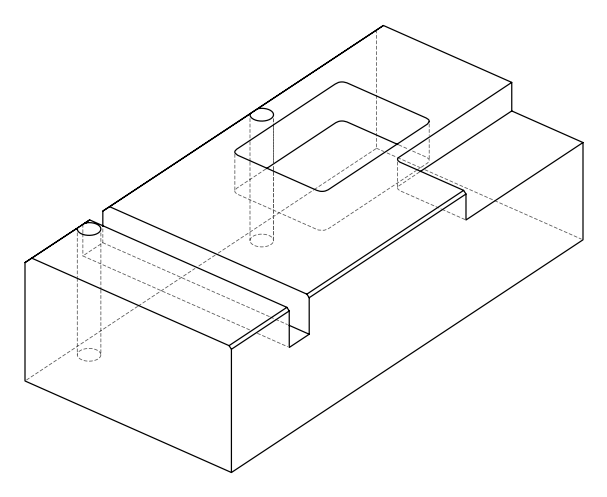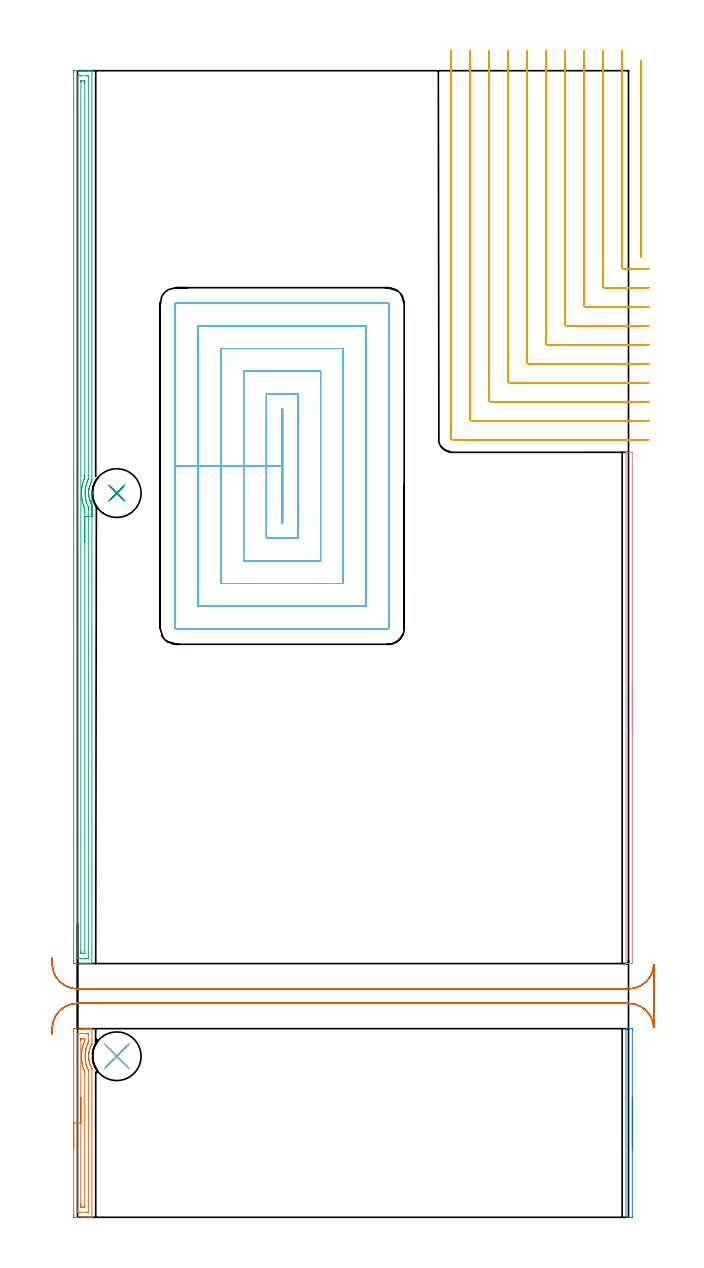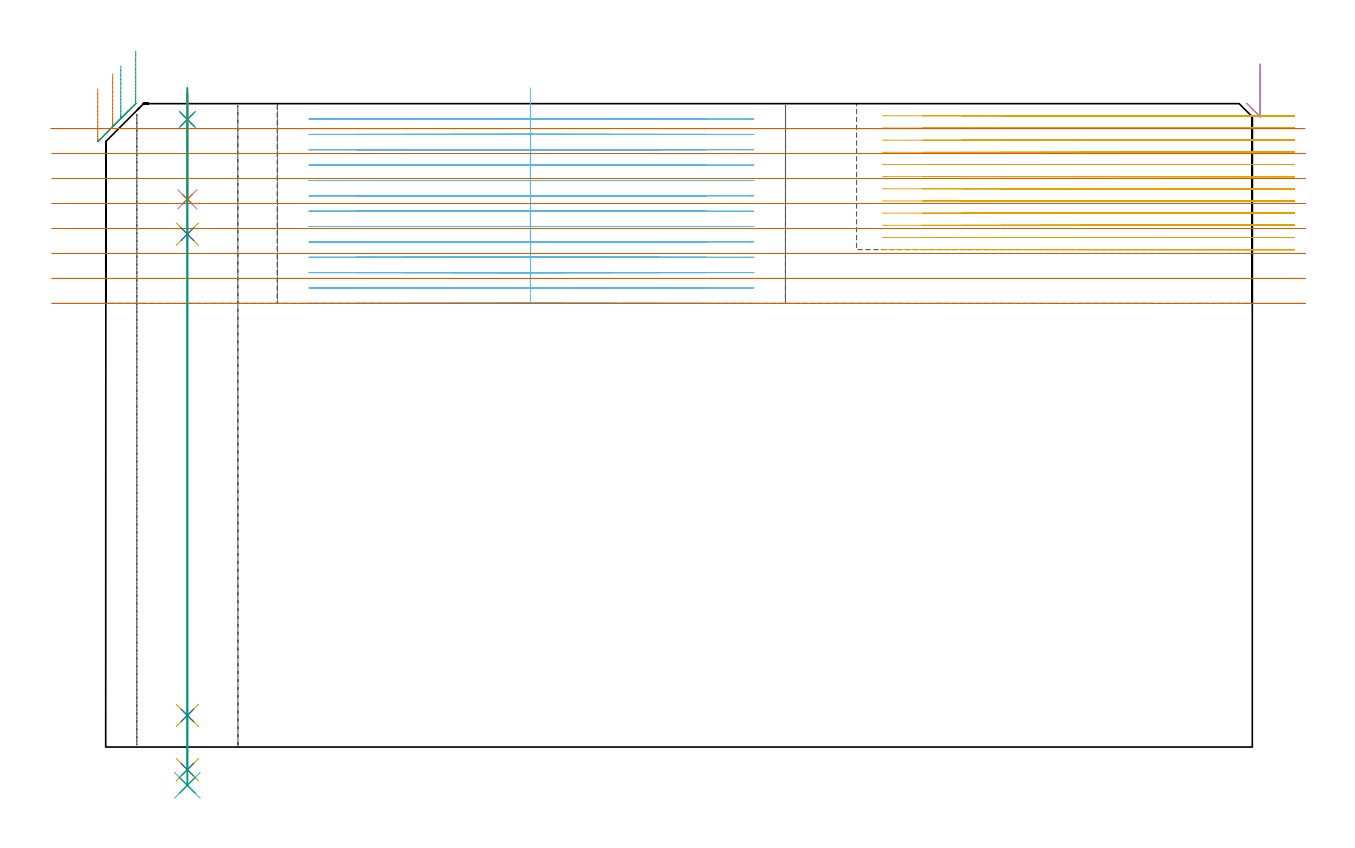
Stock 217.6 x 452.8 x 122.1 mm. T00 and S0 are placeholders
(PLAN: 15 operations, 10 tool changes, 110.8 min)
(1 AREA_MILL | FG_CHAMFER_SURFACE | UGT0205_001 | 1.99 min | 2050 mm3)
(2 AREA_MILL_1 | FG_CHAMFER_SURFACE_1 | UGT0205_001 | 0.75 min | 237 mm3)
(3 AREA_MILL_2 | FG_CHAMFER_SURFACE_2 | UGT0205_001 | 8.66 min | 9259 mm3)
(4 AREA_MILL_3 | FG_CHAMFER_SURFACE_3 | UGT0205_001 | 1.77 min | 633 mm3)
(5 MILL_CORNER_NOTCH_RECTANGULAR | CORNER_NOTCH_RECTANGULAR | NXT0201_013 | Follow Part, ap 2.5, ae 75% | 45.11 min | 313341 mm3)
(6 MILL_RECTANGULAR_POCKET | POCKET_RECTANGULAR_STRAIGHT | NXT0201_011 | Follow Part, ap 3, ae 75% | 41.41 min | 513223 mm3)
(7 MILL_RECTANGULAR_SLOT | SLOT_RECTANGULAR | UGT0201_094 | Follow Part, ap 5, ae 75% | 8.54 min | 211790 mm3)
(8 SPOT_DRILL | STEP1HOLE | NXT0321_9005460120000 | 0.05 min | 155 mm3)
(9 SPOT_DRILL_1 | STEP1HOLE_1 | NXT0321_9005460120000 | 0.05 min | 347 mm3)
(10 DRILL_BLIND_HOLE_INTO_CENTER | STEP1HOLE | NXT0301_092 | 0.08 min | 1734 mm3)
(11 GUN_DRILL_THROUGH_HOLE | STEP1HOLE | UGT0307_009 | 0.62 min | 11795 mm3)
(12 DRILL_TO_ENLARGE_THROUGH_HOLE | STEP1HOLE | UGT0301_259 | 0.53 min | 21397 mm3)
(13 DRILL_BLIND_HOLE_INTO_CENTER_1 | STEP1HOLE_1 | NXT0301_092 | 0.08 min | 1755 mm3)
(14 GUN_DRILL_THROUGH_HOLE_1 | STEP1HOLE_1 | UGT0307_009 | 0.62 min | 11820 mm3)
(15 DRILL_TO_ENLARGE_THROUGH_HOLE_1 | STEP1HOLE_1 | UGT0301_259 | 0.53 min | 21494 mm3)
(TOOL UGT0205_001 | Chamfer Mill 20 x 3 x 45 deg. | D20 FL50 Z2)
(TOOL NXT0201_013 | ENDMILL 10mm | D10 FL30 Z4)
(TOOL NXT0201_011 | ENDMILL 12mm [2P460-1200-NA 1630] | D12 FL38 Z6)
(TOOL UGT0201_094 | End mill 20 mm | D20 FL38 Z4)
(TOOL NXT0321_9005460120000 | NC Spot Drill, 142deg, 12mm, Carbide, Uncoated | D12 PA142 FL30 Z2)
(TOOL NXT0301_092 | Carbide Drill 12.1mm [860.1-1210-061A1-MM 2214] | D12.1 PA140 FL77 Z2)
(TOOL UGT0307_009 | Gun Drill 12 mm | D12 PA130 FL24 Z1)
(TOOL UGT0301_259 | Twist Drill 19.2 mm | D19.2 PA118 FL140 Z2)
(OP 1 AREA_MILL)
G17 G21 G94 G90
T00 M6
G54
G17 G0 G90 X-1.5 Y27.25 S1061 M3
G43 Z132.1 H0
Z124.9
G94 G1 Y27.288 Z124.028 F250.
Y27.402 Z123.163
Y27.591 Z122.312
Y27.853 Z121.48
Y28.187 Z120.674
Y28.59 Z119.9
Y29.058 Z119.164
Y29.59 Z118.472
Y30.179 Z117.829
Y30.822 Z117.24
Y31.514 Z116.708
Y32.25 Z116.24
Y33.024 Z115.837
Y33.83 Z115.503
Y34.662 Z115.241
Y35.514 Z115.052
Y36.378 Z114.938
Y37.25 Z114.9
Y73.494
X-1.499 Y73.881 Z114.901
X-1.495 Y74.382 Z114.903
X-1.491 Y74.491 Z114.906
X-0.998 Y74.5 Z115.399
X2.543 Z118.937
X3.086 Z119.483
X3.428 Z119.824
X3.971 Z120.367
X4.313 Z120.708
X4.996 Z121.396
X5.312 Z121.712
X5.678 Y74.492 Z122.069
X5.697 Y74.49 Z122.088
X5.7 Y74.327 Z122.1
Y68.52
X5.696 Y68.428 Z122.088
X5.631 Y68.297 Z122.028
X5.595 Y68.232 Z121.992
X5.479 Y68.011 Z121.878
X5.265 Y67.565 Z121.663
X5.198 Y67.408 Z121.598
X5.185 Y67.378 Z121.585
X5.102 Y67.18 Z121.5
X5.085 Y67.139 Z121.483
X5.063 Y67.082 Z121.462
X4.908 Y66.673 Z121.306
X4.775 Y66.229 Z121.172
X4.657 Y65.782 Z121.056
X4.647 Y65.737 Z121.047
X4.564 Y65.337 Z120.963
X4.504 Y64.946 Z120.898
X4.495 Y64.89 Z120.889
X4.443 Y64.445 Z120.842
X4.436 Y64.344 Z120.835
X4.432 Y64.264 Z120.828
X4.415 Y64.001 Z120.812
X4.414 Y63.894 Z120.805
X4.409 Y63.799 Z120.806
Y63.782 Z120.805
X4.408 Y63.766
X4.406 Y63.656 Z120.799
X4.404 Y63.61 Z120.8
X4.405 Y63.607
X4.404 Y63.565 Z120.799
Y63.553
Y63.52 Z120.8
X4.406 Y63.476
X4.413 Y63.271 Z120.81
X4.418 Y63.16 Z120.814
X4.42 Y63.107 Z120.816
X4.432 Y62.942 Z120.829
X4.454 Y62.661 Z120.85
X4.504 Y62.266 Z120.897
X4.509 Y62.215 Z120.904
X4.57 Y61.852 Z120.968
X4.584 Y61.769 Z120.983
X4.681 Y61.324 Z121.08
X4.794 Y60.906 Z121.191
X4.92 Y60.492 Z121.318
X4.941 Y60.432 Z121.34
X5.116 Y59.984 Z121.515
X5.309 Y59.54 Z121.706
X5.464 Y59.228 Z121.863
X5.525 Y59.105 Z121.923
X5.636 Y58.897 Z122.033
X5.696 Y58.772 Z122.089
X5.7 Y58.692 Z122.1
Y0.172
X5.697 Y0.01 Z122.088
X5.678 Y0.008 Z122.069
X5.312 Y0. Z121.712
X4.996 Z121.396
X4.313 Z120.708
X3.086 Z119.483
X2.543 Z118.937
X1.929 Z118.324
X-0.998 Y0.001 Z115.399
X-1.234 Y0.003 Z115.163
X-1.492 Y0.009 Z114.906
X-1.495 Y0.118 Z114.903
X-1.499 Y0.619 Z114.901
X-1.5 Y1.126 Z114.9
Y37.25
X-0.086 Z116.314
X-0.085 Y72.31 Z116.315
X-0.084 Y72.419 Z116.316
X-0.081 Y72.472 Z116.319
X-0.08 Y72.49 Z116.32
X-0.032 Y72.492 Z116.368
X0.371 Y72.499 Z116.771
X3.428 Y72.5 Z119.828
X3.912 Y72.499 Z120.312
X4.158 Y72.493 Z120.558
X4.268 Y72.49 Z120.668
X4.285 Y72.122 Z120.685
Y72.094
Y69.414
X4.281 Y69.197 Z120.681
X4.279 Y69.092 Z120.679
X4.24 Y69.005 Z120.64
X4.114 Y68.72 Z120.514
X4.027 Y68.52 Z120.427
X3.85 Y68.094 Z120.25
X3.669 Y67.627 Z120.069
X3.631 Y67.524 Z120.031
X3.606 Y67.446 Z120.006
X3.428 Y66.845 Z119.828
X3.404 Y66.757 Z119.804
X3.398 Y66.733 Z119.798
X3.307 Y66.348 Z119.707
X3.24 Y66.029 Z119.64
X3.202 Y65.84 Z119.602
X3.11 Y65.267 Z119.51
X3.074 Y64.946 Z119.474
X3.029 Y64.455 Z119.429
X3.006 Y64.053 Z119.406
X2.994 Y63.597 Z119.394
X3.007 Y63.16 Z119.407
X3.036 Y62.661 Z119.436
X3.072 Y62.266 Z119.472
X3.156 Y61.647 Z119.556
X3.203 Y61.373 Z119.603
X3.384 Y60.523 Z119.784
X3.395 Y60.479 Z119.795
X3.428 Y60.358 Z119.828
X3.604 Y59.764 Z120.004
X3.628 Y59.687 Z120.028
X3.664 Y59.586 Z120.064
X3.81 Y59.199 Z120.21
X4.025 Y58.692 Z120.425
X4.193 Y58.307 Z120.593
X4.256 Y58.161 Z120.656
X4.279 Y58.094 Z120.679
X4.286 Y57.799 Z120.686
X4.285 Y2.19 Z120.685
X4.284 Y2.081 Z120.684
X4.281 Y2.028 Z120.681
X4.28 Y2.01 Z120.68
X4.232 Y2.008 Z120.632
X3.829 Y2.001 Z120.229
X0.772 Y2. Z117.172
X0.288 Y2.001 Z116.688
X0.042 Y2.006 Z116.442
X-0.068 Y2.01 Z116.332
X-0.085 Y2.378 Z116.315
Y2.406
X-0.086 Y37.25 Z116.314
X1.328 Z117.728
X1.329 Y69.975 Z117.729
X1.331 Y70.307 Z117.731
X1.334 Y70.472 Z117.734
X1.335 Y70.485 Z117.735
X1.353 Y70.49 Z117.753
X1.403 Y70.496 Z117.803
X1.467 Y70.499 Z117.867
X1.657 Y70.5 Z118.057
X2.352 Z118.752
X2.543 Y70.498 Z118.943
X2.734 Y70.494 Z119.134
X2.855 Y70.49 Z119.255
X2.865 Y70.417 Z119.265
X2.866 Y70.307 Z119.266
X2.867 Y69.979 Z119.267
X2.864 Y69.697 Z119.264
X2.543 Y68.895 Z118.943
X2.441 Y68.623 Z118.841
X2.406 Y68.52 Z118.806
X2.226 Y67.946 Z118.626
X2.132 Y67.627 Z118.532
X2.033 Y67.248 Z118.433
X1.914 Y66.733 Z118.314
X1.869 Y66.52 Z118.269
X1.749 Y65.84 Z118.149
X1.736 Y65.76 Z118.136
X1.657 Y65.127 Z118.057
X1.642 Y64.962 Z118.042
X1.641 Y64.946 Z118.041
X1.636 Y64.864 Z118.036
X1.589 Y64.122 Z117.989
X1.587 Y64.053 Z117.987
X1.584 Y63.778 Z117.984
X1.585 Y63.233 Z117.985
X1.587 Y63.16 Z117.987
X1.601 Y62.906 Z118.001
X1.638 Y62.286 Z118.038
X1.64 Y62.266 Z118.04
X1.657 Y62.068 Z118.057
X1.748 Y61.373 Z118.148
X1.764 Y61.265 Z118.164
X1.84 Y60.84 Z118.24
X1.916 Y60.479 Z118.316
X1.991 Y60.143 Z118.391
X2.13 Y59.586 Z118.53
X2.327 Y58.91 Z118.727
X2.401 Y58.692 Z118.801
X2.543 Y58.308 Z118.943
X2.74 Y57.799 Z119.14
X2.864 Y57.474 Z119.264
X2.869 Y56.906 Z119.269
X2.871 Y56.574 Z119.271
Y4.755
X2.869 Y4.193 Z119.269
X2.866 Y4.028 Z119.266
X2.865 Y4.015 Z119.265
X2.847 Y4.01 Z119.247
X2.797 Y4.004 Z119.197
X2.733 Y4.001 Z119.133
X2.543 Y4. Z118.943
X1.848 Z118.248
X1.657 Y4.002 Z118.057
X1.466 Y4.006 Z117.866
X1.345 Y4.01 Z117.745
X1.335 Y4.083 Z117.735
X1.333 Y4.193 Z117.733
X1.33 Y4.524 Z117.73
X1.329 Y5.086 Z117.729
X1.328 Y5.419 Z117.728
Y37.25
Y38.122 Z117.766
Y38.986 Z117.88
Y39.838 Z118.069
Y40.67 Z118.332
Y41.476 Z118.665
Y42.25 Z119.068
Y42.986 Z119.537
Y43.678 Z120.068
Y44.321 Z120.657
Y44.91 Z121.301
Y45.442 Z121.993
Y45.91 Z122.728
Y46.313 Z123.502
Y46.647 Z124.308
Y46.909 Z125.14
Y47.098 Z125.992
Y47.212 Z126.857
Y47.25 Z127.728
G0 Z132.1
M5
M2
(OP 2 AREA_MILL_1)
G17 G21 G94 G90
T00 M6
G54
G17 G0 G90 X219.1 Y47.25 S1061 M3
G43 Z132.1 H0
Z129.6
G94 G1 Y47.212 Z128.728 F250.
Y47.098 Z127.864
Y46.909 Z127.012
Y46.647 Z126.18
Y46.313 Z125.374
Y45.91 Z124.6
Y45.442 Z123.864
Y44.91 Z123.172
Y44.321 Z122.529
Y43.678 Z121.94
Y42.986 Z121.408
Y42.25 Z120.94
Y41.476 Z120.537
Y40.67 Z120.203
Y39.838 Z119.941
Y38.987 Z119.752
Y38.122 Z119.638
Y37.25 Z119.6
Y0.619
X219.098 Y0.362 Z119.602
X219.091 Y0.003 Z119.605
X219.063 Y0. Z119.633
X217.85 Z120.845
X216.889 Z121.811
X216.743 Y0.002 Z121.949
X216.603 Y0.01 Z122.088
X216.6 Y0.172 Z122.1
Y74.328
X216.602 Y74.49 Z122.088
X216.743 Y74.498 Z121.949
X216.889 Y74.5 Z121.811
X217.174 Z121.526
X217.85 Z120.845
X219.064 Z119.633
X219.091 Y74.497 Z119.605
X219.1 Y74.137 Z119.6
Y37.25
Y36.378 Z119.638
Y35.514 Z119.752
Y34.662 Z119.941
Y33.83 Z120.203
Y33.024 Z120.537
Y32.25 Z120.94
Y31.514 Z121.408
Y30.822 Z121.94
Y30.179 Z122.529
Y29.59 Z123.172
Y29.059 Z123.864
Y28.59 Z124.6
Y28.187 Z125.374
Y27.853 Z126.18
Y27.591 Z127.012
Y27.402 Z127.864
Y27.288 Z128.728
Y27.25 Z129.6
G0 Z132.1
M5
M2
(OP 3 AREA_MILL_2)
G17 G21 G94 G90
T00 M6
G54
G17 G0 G90 X5.7 Y286.726 S1061 M3
G43 Z132.1 H0
G94 G1 Y286.688 Z131.228 F250.
Y286.575 Z130.363
Y286.386 Z129.512
Y286.123 Z128.68
Y285.79 Z127.874
Y285.387 Z127.1
Y284.918 Z126.364
Y284.387 Z125.672
Y283.798 Z125.029
Y283.154 Z124.44
Y282.462 Z123.908
Y281.726 Z123.44
Y280.953 Z123.037
Y280.147 Z122.703
Y279.315 Z122.441
Y278.463 Z122.252
Y277.598 Z122.138
Y276.726 Z122.1
Y100.38
X5.697 Y100.21 Z122.088
X5.677 Y100.208 Z122.068
X5.295 Y100.2 Z121.695
X5.026 Z121.426
X4.313 Z120.708
X3.071 Z119.468
X1.657 Z118.053
X-0.998 Y100.201 Z115.399
X-1.234 Y100.203 Z115.163
X-1.492 Y100.209 Z114.906
X-1.495 Y100.325 Z114.903
X-1.499 Y100.827 Z114.901
X-1.5 Y101.335 Z114.9
Y451.786
X-1.499 Y452.173 Z114.901
X-1.495 Y452.675 Z114.903
X-1.491 Y452.791 Z114.906
X-0.998 Y452.8 Z115.399
X2.543 Z118.937
X3.956 Z120.352
X4.313 Z120.708
X5.027 Z121.426
X5.295 Z121.695
X5.677 Y452.793 Z122.068
X5.697 Y452.79 Z122.088
X5.7 Y452.62 Z122.1
Y291.251
X5.693 Y290.816 Z122.092
X5.563 Y290.571 Z121.962
X5.448 Y290.35 Z121.846
X5.349 Y290.139 Z121.748
X5.239 Y289.905 Z121.637
X5.198 Y289.806 Z121.595
X5.049 Y289.456 Z121.449
X4.919 Y289.106 Z121.319
X4.756 Y288.563 Z121.155
X4.742 Y288.511 Z121.142
X4.643 Y288.117 Z121.042
X4.608 Y287.94 Z121.006
X4.586 Y287.833 Z120.985
X4.556 Y287.675 Z120.951
X4.555 Y287.669 Z120.95
X4.509 Y287.371 Z120.905
X4.487 Y287.223 Z120.883
X4.441 Y286.776 Z120.833
X4.415 Y286.329 Z120.807
X4.411 Y285.973 Z120.801
X4.41 Y285.925 Z120.802
Y285.882
X4.412 Y285.806 Z120.805
X4.416 Y285.755
X4.419 Y285.639 Z120.812
Y285.628
X4.425 Y285.435 Z120.821
X4.46 Y284.989 Z120.86
X4.519 Y284.541 Z120.918
X4.599 Y284.095 Z120.997
X4.633 Y283.943 Z121.033
X4.702 Y283.647 Z121.099
X4.755 Y283.457 Z121.148
X4.823 Y283.205 Z121.216
X4.877 Y283.021 Z121.276
X4.903 Y282.943 Z121.302
X4.92 Y282.893 Z121.318
X4.975 Y282.758 Z121.368
X5.075 Y282.498 Z121.471
X5.149 Y282.308 Z121.545
X5.198 Y282.197 Z121.595
X5.348 Y281.859 Z121.747
X5.493 Y281.569 Z121.891
X5.57 Y281.414 Z121.968
X5.64 Y281.286 Z122.038
X5.661 Y281.252 Z122.056
X5.69 Y281.194 Z122.09
X5.693 Y281.174 Z122.093
X5.7 Y280.523 Z122.1
Y276.726
X4.286 Z120.686
X4.285 Y102.399 Z120.685
X4.284 Y102.29 Z120.684
X4.281 Y102.237 Z120.681
X4.28 Y102.218 Z120.68
X4.249 Y102.21 Z120.649
X3.836 Y102.202 Z120.236
X3.428 Y102.201 Z119.828
X2.954 Y102.2 Z119.354
X0.297 Y102.201 Z116.697
X0.043 Y102.206 Z116.443
X-0.075 Y102.21 Z116.325
X-0.085 Y102.587 Z116.315
Y102.615
Y450.601
X-0.084 Y450.71 Z116.316
X-0.081 Y450.763 Z116.319
X-0.08 Y450.782 Z116.32
X-0.049 Y450.79 Z116.351
X0.364 Y450.798 Z116.764
X0.772 Y450.799 Z117.172
X1.246 Y450.8 Z117.646
X3.903 Y450.799 Z120.303
X4.157 Y450.794 Z120.557
X4.275 Y450.79 Z120.675
X4.285 Y450.413 Z120.685
Y450.385
X4.286 Y292.145 Z120.686
X4.281 Y291.712 Z120.681
X4.279 Y291.498 Z120.679
X4.216 Y291.349 Z120.616
X4.174 Y291.251 Z120.574
X3.946 Y290.727 Z120.346
X3.794 Y290.357 Z120.194
X3.694 Y290.088 Z120.094
X3.496 Y289.463 Z119.896
X3.428 Y289.241 Z119.828
X3.297 Y288.701 Z119.697
X3.27 Y288.569 Z119.67
X3.156 Y287.95 Z119.556
X3.114 Y287.675 Z119.514
X3.055 Y287.158 Z119.455
X3.026 Y286.781 Z119.426
X3.003 Y286.316 Z119.403
X2.999 Y285.887 Z119.399
X3.015 Y285.41 Z119.415
X3.043 Y284.993 Z119.443
X3.102 Y284.428 Z119.502
X3.147 Y284.099 Z119.547
X3.288 Y283.346 Z119.688
X3.32 Y283.205 Z119.72
X3.428 Y282.764 Z119.828
X3.56 Y282.311 Z119.96
X3.62 Y282.117 Z120.02
X3.887 Y281.417 Z120.287
X4.251 Y280.585 Z120.651
X4.276 Y280.523 Z120.676
X4.285 Y279.657 Z120.685
X4.286 Y279.629 Z120.686
Y276.726
X2.871 Z119.271
Y104.966
X2.867 Y104.403 Z119.267
X2.865 Y104.239 Z119.265
X2.859 Y104.21 Z119.259
X2.811 Y104.205 Z119.211
X2.742 Y104.201 Z119.142
X2.543 Y104.2 Z118.943
X1.858 Y104.201 Z118.258
X1.657 Y104.203 Z118.057
X1.456 Y104.209 Z117.856
X1.335 Y104.214 Z117.735
X1.332 Y104.293 Z117.732
X1.331 Y104.403 Z117.731
X1.329 Y104.735 Z117.729
X1.328 Y105.297 Z117.728
X1.329 Y448.034 Z117.729
X1.333 Y448.597 Z117.733
X1.336 Y448.761 Z117.736
X1.341 Y448.79 Z117.741
X1.39 Y448.795 Z117.79
X1.458 Y448.799 Z117.858
X1.657 Y448.8 Z118.057
X2.342 Y448.799 Z118.742
X2.543 Y448.797 Z118.943
X2.744 Y448.791 Z119.144
X2.865 Y448.786 Z119.265
X2.867 Y448.707 Z119.267
X2.869 Y448.597 Z119.269
X2.871 Y448.265 Z119.271
Y447.703
Y293.039
X2.869 Y292.709 Z119.269
X2.864 Y292.145 Z119.264
X2.856 Y292.067 Z119.256
X2.83 Y292.001 Z119.23
X2.788 Y291.897 Z119.188
X2.543 Y291.307 Z118.943
X2.527 Y291.267 Z118.927
X2.521 Y291.251 Z118.921
X2.306 Y290.596 Z118.706
X2.231 Y290.357 Z118.631
X2.1 Y289.91 Z118.5
X1.988 Y289.463 Z118.388
X1.926 Y289.192 Z118.326
X1.806 Y288.569 Z118.206
X1.785 Y288.441 Z118.185
X1.675 Y287.675 Z118.075
X1.673 Y287.66 Z118.073
X1.657 Y287.526 Z118.057
X1.606 Y286.834 Z118.006
X1.603 Y286.781 Z118.003
X1.596 Y286.554 Z117.996
X1.581 Y285.964 Z117.981
Y285.887
X1.59 Y285.614 Z117.99
X1.614 Y285.037 Z118.014
X1.617 Y284.993 Z118.017
X1.657 Y284.507 Z118.057
X1.702 Y284.099 Z118.102
X1.708 Y284.048 Z118.108
X1.778 Y283.597 Z118.178
X1.85 Y283.205 Z118.25
X1.897 Y282.963 Z118.297
X2.046 Y282.311 Z118.446
X2.187 Y281.776 Z118.587
X2.294 Y281.417 Z118.694
X2.543 Y280.716 Z118.943
X2.615 Y280.523 Z119.015
X2.661 Y280.403 Z119.061
X2.864 Y279.908 Z119.264
X2.867 Y279.629 Z119.267
X2.87 Y279.298 Z119.27
X2.871 Y278.735 Z119.271
Y278.403
Y276.726
Y275.855 Z119.31
Y274.99 Z119.423
Y274.138 Z119.612
Y273.306 Z119.875
Y272.5 Z120.208
Y271.726 Z120.611
Y270.991 Z121.08
Y270.299 Z121.611
Y269.655 Z122.2
Y269.066 Z122.844
Y268.535 Z123.536
Y268.066 Z124.271
Y267.663 Z125.045
Y267.33 Z125.851
Y267.067 Z126.683
Y266.878 Z127.535
Y266.765 Z128.4
Y266.726 Z129.271
G0 Z132.1
M5
M2
(OP 4 AREA_MILL_3)
G17 G21 G94 G90
T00 M6
G54
G17 G0 G90 X219.1 Y211.15 S1061 M3
G43 Z132.1 H0
Z129.6
G94 G1 Y211.112 Z128.728 F250.
Y210.998 Z127.864
Y210.809 Z127.012
Y210.547 Z126.18
Y210.213 Z125.374
Y209.81 Z124.6
Y209.342 Z123.864
Y208.81 Z123.172
Y208.221 Z122.529
Y207.578 Z121.94
Y206.886 Z121.408
Y206.15 Z120.94
Y205.376 Z120.537
Y204.57 Z120.203
Y203.738 Z119.941
Y202.886 Z119.752
Y202.022 Z119.638
Y201.15 Z119.6
Y100.609
X219.097 Y100.353 Z119.603
X219.091 Y100.203 Z119.605
X219.026 Y100.2 Z119.67
X217.85 Z120.845
X217.248 Z121.451
X216.857 Z121.842
X216.727 Y100.202 Z121.965
X216.602 Y100.21 Z122.088
X216.6 Y100.353 Z122.1
Y301.947
X216.602 Y302.09 Z122.088
X216.727 Y302.098 Z121.965
X216.857 Y302.1 Z121.842
X217.248 Z121.451
X217.85 Z120.845
X219.026 Z119.67
X219.091 Y302.097 Z119.605
X219.098 Y301.947 Z119.602
X219.1 Y301.756 Z119.6
Y201.15
Y200.278 Z119.638
Y199.414 Z119.752
Y198.562 Z119.941
Y197.73 Z120.203
Y196.924 Z120.537
Y196.15 Z120.94
Y195.414 Z121.408
Y194.722 Z121.94
Y194.079 Z122.529
Y193.49 Z123.172
Y192.958 Z123.864
Y192.49 Z124.6
Y192.087 Z125.374
Y191.753 Z126.18
Y191.491 Z127.012
Y191.302 Z127.864
Y191.188 Z128.728
Y191.15 Z129.6
G0 Z132.1
M5
M2
(OP 5 MILL_CORNER_NOTCH_RECTANGULAR)
G17 G21 G94 G90
T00 M6
G54
G17 G0 G90 X222.5 Y456.795 S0 M3
G43 Z132.1 H0
Z119.792
G94 G1 Y453.795 F250.
Y382.593 F500.
G3 X222.6 Y382.299 R0.5
G1 Y379.299 F250.
G0 Z132.1
X215. Y460.8
Z119.792
G1 Y457.8
Y375.094 F500.
G3 X215.494 Y374.6 R0.5
G1 X222.6
X225.6 F250.
G0 Z132.1
X207.5 Y460.8
Z119.792
G1 Y457.8
Y367.595 F500.
G3 X207.995 Y367.1 R0.5
G1 X222.6
X225.6 F250.
G0 Z132.1
X200. Y460.8
Z119.792
G1 Y457.8
Y360.095 F500.
G3 X200.495 Y359.6 R0.5
G1 X222.6
X225.6 F250.
G0 Z132.1
X192.5 Y460.8
Z119.792
G1 Y457.8
Y352.595 F500.
G3 X192.995 Y352.1 R0.5
G1 X222.6
X225.6 F250.
G0 Z132.1
X185. Y460.8
Z119.792
G1 Y457.8
Y345.095 F500.
G3 X185.495 Y344.6 R0.5
G1 X222.6
X225.6 F250.
G0 Z132.1
X177.5 Y460.8
Z119.792
G1 Y457.8
Y337.596 F500.
G3 X177.996 Y337.1 R0.5
G1 X222.6
X225.6 F250.
G0 Z132.1
X170. Y460.8
Z119.792
G1 Y457.8
Y330.096 F500.
G3 X170.496 Y329.6 R0.5
G1 X222.6
X225.6 F250.
G0 Z132.1
X162.5 Y460.8
Z119.792
G1 Y457.8
Y322.596 F500.
G3 X162.996 Y322.1 R0.5
G1 X222.6
X225.6 F250.
G0 Z132.1
X155. Y460.8
Z119.792
G1 Y457.8
Y315.096 F500.
G3 X155.496 Y314.6 R0.5
G1 X222.6
X225.6 F250.
G0 Z132.1
X147.5 Y460.8
Z119.792
G1 Y457.8
Y307.7 F500.
G3 X148.1 Y307.1 R0.6
G1 X222.6
X225.6 F250.
G0 Z132.1
X222.5 Y456.795
Z117.483
G1 Y453.795
Y382.593 F500.
G3 X222.6 Y382.299 R0.5
G1 Y379.299 F250.
G0 Z132.1
X215. Y460.8
Z117.483
G1 Y457.8
Y375.094 F500.
G3 X215.494 Y374.6 R0.5
G1 X222.6
X225.6 F250.
G0 Z132.1
X207.5 Y460.8
Z117.483
G1 Y457.8
Y367.595 F500.
G3 X207.995 Y367.1 R0.5
G1 X222.6
X225.6 F250.
G0 Z132.1
X200. Y460.8
Z117.483
G1 Y457.8
Y360.095 F500.
G3 X200.495 Y359.6 R0.5
G1 X222.6
X225.6 F250.
G0 Z132.1
X192.5 Y460.8
Z117.483
G1 Y457.8
Y352.595 F500.
G3 X192.995 Y352.1 R0.5
G1 X222.6
X225.6 F250.
G0 Z132.1
X185. Y460.8
Z117.483
G1 Y457.8
Y345.095 F500.
G3 X185.495 Y344.6 R0.5
G1 X222.6
X225.6 F250.
G0 Z132.1
X177.5 Y460.8
Z117.483
G1 Y457.8
Y337.596 F500.
G3 X177.996 Y337.1 R0.5
G1 X222.6
X225.6 F250.
G0 Z132.1
X170. Y460.8
Z117.483
G1 Y457.8
Y330.096 F500.
G3 X170.496 Y329.6 R0.5
G1 X222.6
X225.6 F250.
G0 Z132.1
X162.5 Y460.8
Z117.483
G1 Y457.8
Y322.596 F500.
G3 X162.996 Y322.1 R0.5
G1 X222.6
X225.6 F250.
G0 Z132.1
X155. Y460.8
Z117.483
G1 Y457.8
Y315.096 F500.
G3 X155.496 Y314.6 R0.5
G1 X222.6
X225.6 F250.
G0 Z132.1
X147.5 Y460.8
Z117.483
G1 Y457.8
Y307.7 F500.
G3 X148.1 Y307.1 R0.6
G1 X222.6
X225.6 F250.
G0 Z132.1
X222.5 Y456.795
Z115.175
G1 Y453.795
Y382.593 F500.
G3 X222.6 Y382.299 R0.5
G1 Y379.299 F250.
G0 Z132.1
X215. Y460.8
Z115.175
G1 Y457.8
Y375.094 F500.
G3 X215.494 Y374.6 R0.5
G1 X222.6
X225.6 F250.
G0 Z132.1
X207.5 Y460.8
Z115.175
G1 Y457.8
Y367.595 F500.
G3 X207.995 Y367.1 R0.5
G1 X222.6
X225.6 F250.
G0 Z132.1
X200. Y460.8
Z115.175
G1 Y457.8
Y360.095 F500.
G3 X200.495 Y359.6 R0.5
G1 X222.6
X225.6 F250.
G0 Z132.1
X192.5 Y460.8
Z115.175
G1 Y457.8
Y352.595 F500.
G3 X192.995 Y352.1 R0.5
G1 X222.6
X225.6 F250.
G0 Z132.1
X185. Y460.8
Z115.175
G1 Y457.8
Y345.095 F500.
G3 X185.495 Y344.6 R0.5
G1 X222.6
X225.6 F250.
G0 Z132.1
X177.5 Y460.8
Z115.175
G1 Y457.8
Y337.596 F500.
G3 X177.996 Y337.1 R0.5
G1 X222.6
X225.6 F250.
G0 Z132.1
X170. Y460.8
Z115.175
G1 Y457.8
Y330.096 F500.
G3 X170.496 Y329.6 R0.5
G1 X222.6
X225.6 F250.
G0 Z132.1
X162.5 Y460.8
Z115.175
G1 Y457.8
Y322.596 F500.
G3 X162.996 Y322.1 R0.5
G1 X222.6
X225.6 F250.
G0 Z132.1
X155. Y460.8
Z115.175
G1 Y457.8
Y315.096 F500.
G3 X155.496 Y314.6 R0.5
G1 X222.6
X225.6 F250.
G0 Z132.1
X147.5 Y460.8
Z115.175
G1 Y457.8
Y307.7 F500.
G3 X148.1 Y307.1 R0.6
G1 X222.6
X225.6 F250.
G0 Z132.1
X222.5 Y456.795
Z112.867
G1 Y453.795
Y382.593 F500.
G3 X222.6 Y382.299 R0.5
G1 Y379.299 F250.
G0 Z132.1
X215. Y460.8
Z112.867
G1 Y457.8
Y375.094 F500.
G3 X215.494 Y374.6 R0.5
G1 X222.6
X225.6 F250.
G0 Z132.1
X207.5 Y460.8
Z112.867
G1 Y457.8
Y367.595 F500.
G3 X207.995 Y367.1 R0.5
G1 X222.6
X225.6 F250.
G0 Z132.1
X200. Y460.8
Z112.867
G1 Y457.8
Y360.095 F500.
G3 X200.495 Y359.6 R0.5
G1 X222.6
X225.6 F250.
G0 Z132.1
X192.5 Y460.8
Z112.867
G1 Y457.8
Y352.595 F500.
G3 X192.995 Y352.1 R0.5
G1 X222.6
X225.6 F250.
G0 Z132.1
X185. Y460.8
Z112.867
G1 Y457.8
Y345.095 F500.
G3 X185.495 Y344.6 R0.5
G1 X222.6
X225.6 F250.
G0 Z132.1
X177.5 Y460.8
Z112.867
G1 Y457.8
Y337.596 F500.
G3 X177.996 Y337.1 R0.5
G1 X222.6
X225.6 F250.
G0 Z132.1
X170. Y460.8
Z112.867
G1 Y457.8
Y330.096 F500.
G3 X170.496 Y329.6 R0.5
G1 X222.6
X225.6 F250.
G0 Z132.1
X162.5 Y460.8
Z112.867
G1 Y457.8
Y322.596 F500.
G3 X162.996 Y322.1 R0.5
G1 X222.6
X225.6 F250.
G0 Z132.1
X155. Y460.8
Z112.867
G1 Y457.8
Y315.096 F500.
G3 X155.496 Y314.6 R0.5
G1 X222.6
X225.6 F250.
G0 Z132.1
X147.5 Y460.8
Z112.867
G1 Y457.8
Y307.7 F500.
G3 X148.1 Y307.1 R0.6
G1 X222.6
X225.6 F250.
G0 Z132.1
X222.5 Y456.795
Z110.558
G1 Y453.795
Y382.593 F500.
G3 X222.6 Y382.299 R0.5
G1 Y379.299 F250.
G0 Z132.1
X215. Y460.8
Z110.558
G1 Y457.8
Y375.094 F500.
G3 X215.494 Y374.6 R0.5
G1 X222.6
X225.6 F250.
G0 Z132.1
X207.5 Y460.8
Z110.558
G1 Y457.8
Y367.595 F500.
G3 X207.995 Y367.1 R0.5
G1 X222.6
X225.6 F250.
G0 Z132.1
X200. Y460.8
Z110.558
G1 Y457.8
Y360.095 F500.
G3 X200.495 Y359.6 R0.5
G1 X222.6
X225.6 F250.
G0 Z132.1
X192.5 Y460.8
Z110.558
G1 Y457.8
Y352.595 F500.
G3 X192.995 Y352.1 R0.5
G1 X222.6
X225.6 F250.
G0 Z132.1
X185. Y460.8
Z110.558
G1 Y457.8
Y345.095 F500.
G3 X185.495 Y344.6 R0.5
G1 X222.6
X225.6 F250.
G0 Z132.1
X177.5 Y460.8
Z110.558
G1 Y457.8
Y337.596 F500.
G3 X177.996 Y337.1 R0.5
G1 X222.6
X225.6 F250.
G0 Z132.1
X170. Y460.8
Z110.558
G1 Y457.8
Y330.096 F500.
G3 X170.496 Y329.6 R0.5
G1 X222.6
X225.6 F250.
G0 Z132.1
X162.5 Y460.8
Z110.558
G1 Y457.8
Y322.596 F500.
G3 X162.996 Y322.1 R0.5
G1 X222.6
X225.6 F250.
G0 Z132.1
X155. Y460.8
Z110.558
G1 Y457.8
Y315.096 F500.
G3 X155.496 Y314.6 R0.5
G1 X222.6
X225.6 F250.
G0 Z132.1
X147.5 Y460.8
Z110.558
G1 Y457.8
Y307.7 F500.
G3 X148.1 Y307.1 R0.6
G1 X222.6
X225.6 F250.
G0 Z132.1
X222.5 Y456.795
Z108.25
G1 Y453.795
Y382.593 F500.
G3 X222.6 Y382.299 R0.5
G1 Y379.299 F250.
G0 Z132.1
X215. Y460.8
Z108.25
G1 Y457.8
Y375.094 F500.
G3 X215.494 Y374.6 R0.5
G1 X222.6
X225.6 F250.
G0 Z132.1
X207.5 Y460.8
Z108.25
G1 Y457.8
Y367.595 F500.
G3 X207.995 Y367.1 R0.5
G1 X222.6
X225.6 F250.
G0 Z132.1
X200. Y460.8
Z108.25
G1 Y457.8
Y360.095 F500.
G3 X200.495 Y359.6 R0.5
G1 X222.6
X225.6 F250.
G0 Z132.1
X192.5 Y460.8
Z108.25
G1 Y457.8
Y352.595 F500.
G3 X192.995 Y352.1 R0.5
G1 X222.6
X225.6 F250.
G0 Z132.1
X185. Y460.8
Z108.25
G1 Y457.8
Y345.095 F500.
G3 X185.495 Y344.6 R0.5
G1 X222.6
X225.6 F250.
G0 Z132.1
X177.5 Y460.8
Z108.25
G1 Y457.8
Y337.596 F500.
G3 X177.996 Y337.1 R0.5
G1 X222.6
X225.6 F250.
G0 Z132.1
X170. Y460.8
Z108.25
G1 Y457.8
Y330.096 F500.
G3 X170.496 Y329.6 R0.5
G1 X222.6
X225.6 F250.
G0 Z132.1
X162.5 Y460.8
Z108.25
G1 Y457.8
Y322.596 F500.
G3 X162.996 Y322.1 R0.5
G1 X222.6
X225.6 F250.
G0 Z132.1
X155. Y460.8
Z108.25
G1 Y457.8
Y315.096 F500.
G3 X155.496 Y314.6 R0.5
G1 X222.6
X225.6 F250.
G0 Z132.1
X147.5 Y460.8
Z108.25
G1 Y457.8
Y307.7 F500.
G3 X148.1 Y307.1 R0.6
G1 X222.6
X225.6 F250.
G0 Z132.1
X222.5 Y456.795
Z105.942
G1 Y453.795
Y382.593 F500.
G3 X222.6 Y382.299 R0.5
G1 Y379.299 F250.
G0 Z132.1
X215. Y460.8
Z105.942
G1 Y457.8
Y375.094 F500.
G3 X215.494 Y374.6 R0.5
G1 X222.6
X225.6 F250.
G0 Z132.1
X207.5 Y460.8
Z105.942
G1 Y457.8
Y367.595 F500.
G3 X207.995 Y367.1 R0.5
G1 X222.6
X225.6 F250.
G0 Z132.1
X200. Y460.8
Z105.942
G1 Y457.8
Y360.095 F500.
G3 X200.495 Y359.6 R0.5
G1 X222.6
X225.6 F250.
G0 Z132.1
X192.5 Y460.8
Z105.942
G1 Y457.8
Y352.595 F500.
G3 X192.995 Y352.1 R0.5
G1 X222.6
X225.6 F250.
G0 Z132.1
X185. Y460.8
Z105.942
G1 Y457.8
Y345.095 F500.
G3 X185.495 Y344.6 R0.5
G1 X222.6
X225.6 F250.
G0 Z132.1
X177.5 Y460.8
Z105.942
G1 Y457.8
Y337.596 F500.
G3 X177.996 Y337.1 R0.5
G1 X222.6
X225.6 F250.
G0 Z132.1
X170. Y460.8
Z105.942
G1 Y457.8
Y330.096 F500.
G3 X170.496 Y329.6 R0.5
G1 X222.6
X225.6 F250.
G0 Z132.1
X162.5 Y460.8
Z105.942
G1 Y457.8
Y322.596 F500.
G3 X162.996 Y322.1 R0.5
G1 X222.6
X225.6 F250.
G0 Z132.1
X155. Y460.8
Z105.942
G1 Y457.8
Y315.096 F500.
G3 X155.496 Y314.6 R0.5
G1 X222.6
X225.6 F250.
G0 Z132.1
X147.5 Y460.8
Z105.942
G1 Y457.8
Y307.7 F500.
G3 X148.1 Y307.1 R0.6
G1 X222.6
X225.6 F250.
G0 Z132.1
X222.5 Y456.795
Z103.633
G1 Y453.795
Y382.593 F500.
G3 X222.6 Y382.299 R0.5
G1 Y379.299 F250.
G0 Z132.1
X215. Y460.8
Z103.633
G1 Y457.8
Y375.094 F500.
G3 X215.494 Y374.6 R0.5
G1 X222.6
X225.6 F250.
G0 Z132.1
X207.5 Y460.8
Z103.633
G1 Y457.8
Y367.595 F500.
G3 X207.995 Y367.1 R0.5
G1 X222.6
X225.6 F250.
G0 Z132.1
X200. Y460.8
Z103.633
G1 Y457.8
Y360.095 F500.
G3 X200.495 Y359.6 R0.5
G1 X222.6
X225.6 F250.
G0 Z132.1
X192.5 Y460.8
Z103.633
G1 Y457.8
Y352.595 F500.
G3 X192.995 Y352.1 R0.5
G1 X222.6
X225.6 F250.
G0 Z132.1
X185. Y460.8
Z103.633
G1 Y457.8
Y345.095 F500.
G3 X185.495 Y344.6 R0.5
G1 X222.6
X225.6 F250.
G0 Z132.1
X177.5 Y460.8
Z103.633
G1 Y457.8
Y337.596 F500.
G3 X177.996 Y337.1 R0.5
G1 X222.6
X225.6 F250.
G0 Z132.1
X170. Y460.8
Z103.633
G1 Y457.8
Y330.096 F500.
G3 X170.496 Y329.6 R0.5
G1 X222.6
X225.6 F250.
G0 Z132.1
X162.5 Y460.8
Z103.633
G1 Y457.8
Y322.596 F500.
G3 X162.996 Y322.1 R0.5
G1 X222.6
X225.6 F250.
G0 Z132.1
X155. Y460.8
Z103.633
G1 Y457.8
Y315.096 F500.
G3 X155.496 Y314.6 R0.5
G1 X222.6
X225.6 F250.
G0 Z132.1
X147.5 Y460.8
Z103.633
G1 Y457.8
Y307.7 F500.
G3 X148.1 Y307.1 R0.6
G1 X222.6
X225.6 F250.
G0 Z132.1
X222.5 Y456.795
Z101.325
G1 Y453.795
Y382.593 F500.
G3 X222.6 Y382.299 R0.5
G1 Y379.299 F250.
G0 Z132.1
X215. Y460.8
Z101.325
G1 Y457.8
Y375.094 F500.
G3 X215.494 Y374.6 R0.5
G1 X222.6
X225.6 F250.
G0 Z132.1
X207.5 Y460.8
Z101.325
G1 Y457.8
Y367.595 F500.
G3 X207.995 Y367.1 R0.5
G1 X222.6
X225.6 F250.
G0 Z132.1
X200. Y460.8
Z101.325
G1 Y457.8
Y360.095 F500.
G3 X200.495 Y359.6 R0.5
G1 X222.6
X225.6 F250.
G0 Z132.1
X192.5 Y460.8
Z101.325
G1 Y457.8
Y352.595 F500.
G3 X192.995 Y352.1 R0.5
G1 X222.6
X225.6 F250.
G0 Z132.1
X185. Y460.8
Z101.325
G1 Y457.8
Y345.095 F500.
G3 X185.495 Y344.6 R0.5
G1 X222.6
X225.6 F250.
G0 Z132.1
X177.5 Y460.8
Z101.325
G1 Y457.8
Y337.596 F500.
G3 X177.996 Y337.1 R0.5
G1 X222.6
X225.6 F250.
G0 Z132.1
X170. Y460.8
Z101.325
G1 Y457.8
Y330.096 F500.
G3 X170.496 Y329.6 R0.5
G1 X222.6
X225.6 F250.
G0 Z132.1
X162.5 Y460.8
Z101.325
G1 Y457.8
Y322.596 F500.
G3 X162.996 Y322.1 R0.5
G1 X222.6
X225.6 F250.
G0 Z132.1
X155. Y460.8
Z101.325
G1 Y457.8
Y315.096 F500.
G3 X155.496 Y314.6 R0.5
G1 X222.6
X225.6 F250.
G0 Z132.1
X147.5 Y460.8
Z101.325
G1 Y457.8
Y307.7 F500.
G3 X148.1 Y307.1 R0.6
G1 X222.6
X225.6 F250.
G0 Z132.1
X222.5 Y456.795
Z99.017
G1 Y453.795
Y382.593 F500.
G3 X222.6 Y382.299 R0.5
G1 Y379.299 F250.
G0 Z132.1
X215. Y460.8
Z99.017
G1 Y457.8
Y375.094 F500.
G3 X215.494 Y374.6 R0.5
G1 X222.6
X225.6 F250.
G0 Z132.1
X207.5 Y460.8
Z99.017
G1 Y457.8
Y367.595 F500.
G3 X207.995 Y367.1 R0.5
G1 X222.6
X225.6 F250.
G0 Z132.1
X200. Y460.8
Z99.017
G1 Y457.8
Y360.095 F500.
G3 X200.495 Y359.6 R0.5
G1 X222.6
X225.6 F250.
G0 Z132.1
X192.5 Y460.8
Z99.017
G1 Y457.8
Y352.595 F500.
G3 X192.995 Y352.1 R0.5
G1 X222.6
X225.6 F250.
G0 Z132.1
X185. Y460.8
Z99.017
G1 Y457.8
Y345.095 F500.
G3 X185.495 Y344.6 R0.5
G1 X222.6
X225.6 F250.
G0 Z132.1
X177.5 Y460.8
Z99.017
G1 Y457.8
Y337.596 F500.
G3 X177.996 Y337.1 R0.5
G1 X222.6
X225.6 F250.
G0 Z132.1
X170. Y460.8
Z99.017
G1 Y457.8
Y330.096 F500.
G3 X170.496 Y329.6 R0.5
G1 X222.6
X225.6 F250.
G0 Z132.1
X162.5 Y460.8
Z99.017
G1 Y457.8
Y322.596 F500.
G3 X162.996 Y322.1 R0.5
G1 X222.6
X225.6 F250.
G0 Z132.1
X155. Y460.8
Z99.017
G1 Y457.8
Y315.096 F500.
G3 X155.496 Y314.6 R0.5
G1 X222.6
X225.6 F250.
G0 Z132.1
X147.5 Y460.8
Z99.017
G1 Y457.8
Y307.7 F500.
G3 X148.1 Y307.1 R0.6
G1 X222.6
X225.6 F250.
G0 Z132.1
X222.5 Y456.795
Z96.708
G1 Y453.795
Y382.593 F500.
G3 X222.6 Y382.299 R0.5
G1 Y379.299 F250.
G0 Z132.1
X215. Y460.8
Z96.708
G1 Y457.8
Y375.094 F500.
G3 X215.494 Y374.6 R0.5
G1 X222.6
X225.6 F250.
G0 Z132.1
X207.5 Y460.8
Z96.708
G1 Y457.8
Y367.595 F500.
G3 X207.995 Y367.1 R0.5
G1 X222.6
X225.6 F250.
G0 Z132.1
X200. Y460.8
Z96.708
G1 Y457.8
Y360.095 F500.
G3 X200.495 Y359.6 R0.5
G1 X222.6
X225.6 F250.
G0 Z132.1
X192.5 Y460.8
Z96.708
G1 Y457.8
Y352.595 F500.
G3 X192.995 Y352.1 R0.5
G1 X222.6
X225.6 F250.
G0 Z132.1
X185. Y460.8
Z96.708
G1 Y457.8
Y345.095 F500.
G3 X185.495 Y344.6 R0.5
G1 X222.6
X225.6 F250.
G0 Z132.1
X177.5 Y460.8
Z96.708
G1 Y457.8
Y337.596 F500.
G3 X177.996 Y337.1 R0.5
G1 X222.6
X225.6 F250.
G0 Z132.1
X170. Y460.8
Z96.708
G1 Y457.8
Y330.096 F500.
G3 X170.496 Y329.6 R0.5
G1 X222.6
X225.6 F250.
G0 Z132.1
X162.5 Y460.8
Z96.708
G1 Y457.8
Y322.596 F500.
G3 X162.996 Y322.1 R0.5
G1 X222.6
X225.6 F250.
G0 Z132.1
X155. Y460.8
Z96.708
G1 Y457.8
Y315.096 F500.
G3 X155.496 Y314.6 R0.5
G1 X222.6
X225.6 F250.
G0 Z132.1
X147.5 Y460.8
Z96.708
G1 Y457.8
Y307.7 F500.
G3 X148.1 Y307.1 R0.6
G1 X222.6
X225.6 F250.
G0 Z132.1
X222.5 Y456.795
Z94.4
G1 Y453.795
Y382.593 F500.
G3 X222.6 Y382.299 R0.5
G1 Y379.299 F250.
G0 Z132.1
X215. Y460.8
Z94.4
G1 Y457.8
Y375.094 F500.
G3 X215.494 Y374.6 R0.5
G1 X222.6
X225.6 F250.
G0 Z132.1
X207.5 Y460.8
Z94.4
G1 Y457.8
Y367.595 F500.
G3 X207.995 Y367.1 R0.5
G1 X222.6
X225.6 F250.
G0 Z132.1
X200. Y460.8
Z94.4
G1 Y457.8
Y360.095 F500.
G3 X200.495 Y359.6 R0.5
G1 X222.6
X225.6 F250.
G0 Z132.1
X192.5 Y460.8
Z94.4
G1 Y457.8
Y352.595 F500.
G3 X192.995 Y352.1 R0.5
G1 X222.6
X225.6 F250.
G0 Z132.1
X185. Y460.8
Z94.4
G1 Y457.8
Y345.095 F500.
G3 X185.495 Y344.6 R0.5
G1 X222.6
X225.6 F250.
G0 Z132.1
X177.5 Y460.8
Z94.4
G1 Y457.8
Y337.596 F500.
G3 X177.996 Y337.1 R0.5
G1 X222.6
X225.6 F250.
G0 Z132.1
X170. Y460.8
Z94.4
G1 Y457.8
Y330.096 F500.
G3 X170.496 Y329.6 R0.5
G1 X222.6
X225.6 F250.
G0 Z132.1
X162.5 Y460.8
Z94.4
G1 Y457.8
Y322.596 F500.
G3 X162.996 Y322.1 R0.5
G1 X222.6
X225.6 F250.
G0 Z132.1
X155. Y460.8
Z94.4
G1 Y457.8
Y315.096 F500.
G3 X155.496 Y314.6 R0.5
G1 X222.6
X225.6 F250.
G0 Z132.1
X147.5 Y460.8
Z94.4
G1 Y457.8
Y307.7 F500.
G3 X148.1 Y307.1 R0.6
G1 X222.6
X225.6 F250.
G0 Z132.1
M5
M2
(OP 6 MILL_RECTANGULAR_POCKET)
G17 G21 G94 G90
T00 M6
G54
G17 G0 G90 X80.6 Y318.776 S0 M3
G43 Z132.1 H1
Z125.1
G94 G1 Y296.7 Z119.185 F250.
Y274.3 F500.
X81.
Y319.1
X80.6
Y296.7
X74.6
Y268.3
X87.
Y325.1
X74.6
Y296.7
X65.6
Y259.3
X96.
Y334.1
X65.6
Y296.7
X56.6
Y250.3
X105.
Y343.1
X56.6
Y296.7
X47.6
Y241.3
X114.
Y352.1
X47.6
Y296.7
X38.6
Y232.7
G3 X39. Y232.3 R0.4
G1 X122.6
G3 X123. Y232.7 R0.4
G1 Y360.7
G3 X122.6 Y361.1 R0.4
G1 X39.
G3 X38.6 Y360.7 R0.4
G1 Y296.7
Y295.7
G0 X80.6 Y318.776 Z122.185
G1 Y296.7 Z116.269 F250.
Y274.3 F500.
X81.
Y319.1
X80.6
Y296.7
X74.6
Y268.3
X87.
Y325.1
X74.6
Y296.7
X65.6
Y259.3
X96.
Y334.1
X65.6
Y296.7
X56.6
Y250.3
X105.
Y343.1
X56.6
Y296.7
X47.6
Y241.3
X114.
Y352.1
X47.6
Y296.7
X38.6
Y232.7
G3 X39. Y232.3 R0.4
G1 X122.6
G3 X123. Y232.7 R0.4
G1 Y360.7
G3 X122.6 Y361.1 R0.4
G1 X39.
G3 X38.6 Y360.7 R0.4
G1 Y296.7
Y295.7
G0 X80.6 Y318.776 Z119.269
G1 Y296.7 Z113.354 F250.
Y274.3 F500.
X81.
Y319.1
X80.6
Y296.7
X74.6
Y268.3
X87.
Y325.1
X74.6
Y296.7
X65.6
Y259.3
X96.
Y334.1
X65.6
Y296.7
X56.6
Y250.3
X105.
Y343.1
X56.6
Y296.7
X47.6
Y241.3
X114.
Y352.1
X47.6
Y296.7
X38.6
Y232.7
G3 X39. Y232.3 R0.4
G1 X122.6
G3 X123. Y232.7 R0.4
G1 Y360.7
G3 X122.6 Y361.1 R0.4
G1 X39.
G3 X38.6 Y360.7 R0.4
G1 Y296.7
Y295.7
G0 X80.6 Y318.776 Z116.354
G1 Y296.7 Z110.438 F250.
Y274.3 F500.
X81.
Y319.1
X80.6
Y296.7
X74.6
Y268.3
X87.
Y325.1
X74.6
Y296.7
X65.6
Y259.3
X96.
Y334.1
X65.6
Y296.7
X56.6
Y250.3
X105.
Y343.1
X56.6
Y296.7
X47.6
Y241.3
X114.
Y352.1
X47.6
Y296.7
X38.6
Y232.7
G3 X39. Y232.3 R0.4
G1 X122.6
G3 X123. Y232.7 R0.4
G1 Y360.7
G3 X122.6 Y361.1 R0.4
G1 X39.
G3 X38.6 Y360.7 R0.4
G1 Y296.7
Y295.7
G0 X80.6 Y318.776 Z113.438
G1 Y296.7 Z107.523 F250.
Y274.3 F500.
X81.
Y319.1
X80.6
Y296.7
X74.6
Y268.3
X87.
Y325.1
X74.6
Y296.7
X65.6
Y259.3
X96.
Y334.1
X65.6
Y296.7
X56.6
Y250.3
X105.
Y343.1
X56.6
Y296.7
X47.6
Y241.3
X114.
Y352.1
X47.6
Y296.7
X38.6
Y232.7
G3 X39. Y232.3 R0.4
G1 X122.6
G3 X123. Y232.7 R0.4
G1 Y360.7
G3 X122.6 Y361.1 R0.4
G1 X39.
G3 X38.6 Y360.7 R0.4
G1 Y296.7
Y295.7
G0 X80.6 Y318.776 Z110.523
G1 Y296.7 Z104.608 F250.
Y274.3 F500.
X81.
Y319.1
X80.6
Y296.7
X74.6
Y268.3
X87.
Y325.1
X74.6
Y296.7
X65.6
Y259.3
X96.
Y334.1
X65.6
Y296.7
X56.6
Y250.3
X105.
Y343.1
X56.6
Y296.7
X47.6
Y241.3
X114.
Y352.1
X47.6
Y296.7
X38.6
Y232.7
G3 X39. Y232.3 R0.4
G1 X122.6
G3 X123. Y232.7 R0.4
G1 Y360.7
G3 X122.6 Y361.1 R0.4
G1 X39.
G3 X38.6 Y360.7 R0.4
G1 Y296.7
Y295.7
G0 X80.6 Y318.776 Z107.608
G1 Y296.7 Z101.692 F250.
Y274.3 F500.
X81.
Y319.1
X80.6
Y296.7
X74.6
Y268.3
X87.
Y325.1
X74.6
Y296.7
X65.6
Y259.3
X96.
Y334.1
X65.6
Y296.7
X56.6
Y250.3
X105.
Y343.1
X56.6
Y296.7
X47.6
Y241.3
X114.
Y352.1
X47.6
Y296.7
X38.6
Y232.7
G3 X39. Y232.3 R0.4
G1 X122.6
G3 X123. Y232.7 R0.4
G1 Y360.7
G3 X122.6 Y361.1 R0.4
G1 X39.
G3 X38.6 Y360.7 R0.4
G1 Y296.7
Y295.7
G0 X80.6 Y318.776 Z104.692
G1 Y296.7 Z98.777 F250.
Y274.3 F500.
X81.
Y319.1
X80.6
Y296.7
X74.6
Y268.3
X87.
Y325.1
X74.6
Y296.7
X65.6
Y259.3
X96.
Y334.1
X65.6
Y296.7
X56.6
Y250.3
X105.
Y343.1
X56.6
Y296.7
X47.6
Y241.3
X114.
Y352.1
X47.6
Y296.7
X38.6
Y232.7
G3 X39. Y232.3 R0.4
G1 X122.6
G3 X123. Y232.7 R0.4
G1 Y360.7
G3 X122.6 Y361.1 R0.4
G1 X39.
G3 X38.6 Y360.7 R0.4
G1 Y296.7
Y295.7
G0 X80.6 Y318.776 Z101.777
G1 Y296.7 Z95.862 F250.
Y274.3 F500.
X81.
Y319.1
X80.6
Y296.7
X74.6
Y268.3
X87.
Y325.1
X74.6
Y296.7
X65.6
Y259.3
X96.
Y334.1
X65.6
Y296.7
X56.6
Y250.3
X105.
Y343.1
X56.6
Y296.7
X47.6
Y241.3
X114.
Y352.1
X47.6
Y296.7
X38.6
Y232.7
G3 X39. Y232.3 R0.4
G1 X122.6
G3 X123. Y232.7 R0.4
G1 Y360.7
G3 X122.6 Y361.1 R0.4
G1 X39.
G3 X38.6 Y360.7 R0.4
G1 Y296.7
Y295.7
G0 X80.6 Y318.776 Z98.862
G1 Y296.7 Z92.946 F250.
Y274.3 F500.
X81.
Y319.1
X80.6
Y296.7
X74.6
Y268.3
X87.
Y325.1
X74.6
Y296.7
X65.6
Y259.3
X96.
Y334.1
X65.6
Y296.7
X56.6
Y250.3
X105.
Y343.1
X56.6
Y296.7
X47.6
Y241.3
X114.
Y352.1
X47.6
Y296.7
X38.6
Y232.7
G3 X39. Y232.3 R0.4
G1 X122.6
G3 X123. Y232.7 R0.4
G1 Y360.7
G3 X122.6 Y361.1 R0.4
G1 X39.
G3 X38.6 Y360.7 R0.4
G1 Y296.7
Y295.7
G0 X80.6 Y318.776 Z95.946
G1 Y296.7 Z90.031 F250.
Y274.3 F500.
X81.
Y319.1
X80.6
Y296.7
X74.6
Y268.3
X87.
Y325.1
X74.6
Y296.7
X65.6
Y259.3
X96.
Y334.1
X65.6
Y296.7
X56.6
Y250.3
X105.
Y343.1
X56.6
Y296.7
X47.6
Y241.3
X114.
Y352.1
X47.6
Y296.7
X38.6
Y232.7
G3 X39. Y232.3 R0.4
G1 X122.6
G3 X123. Y232.7 R0.4
G1 Y360.7
G3 X122.6 Y361.1 R0.4
G1 X39.
G3 X38.6 Y360.7 R0.4
G1 Y296.7
Y295.7
G0 X80.6 Y318.776 Z93.031
G1 Y296.7 Z87.115 F250.
Y274.3 F500.
X81.
Y319.1
X80.6
Y296.7
X74.6
Y268.3
X87.
Y325.1
X74.6
Y296.7
X65.6
Y259.3
X96.
Y334.1
X65.6
Y296.7
X56.6
Y250.3
X105.
Y343.1
X56.6
Y296.7
X47.6
Y241.3
X114.
Y352.1
X47.6
Y296.7
X38.6
Y232.7
G3 X39. Y232.3 R0.4
G1 X122.6
G3 X123. Y232.7 R0.4
G1 Y360.7
G3 X122.6 Y361.1 R0.4
G1 X39.
G3 X38.6 Y360.7 R0.4
G1 Y296.7
Y295.7
G0 X80.6 Y318.776 Z90.115
G1 Y296.7 Z84.2 F250.
Y274.3 F500.
X81.
Y319.1
X80.6
Y296.7
X74.6
Y268.3
X87.
Y325.1
X74.6
Y296.7
X65.6
Y259.3
X96.
Y334.1
X65.6
Y296.7
X56.6
Y250.3
X105.
Y343.1
X56.6
Y296.7
X47.6
Y241.3
X114.
Y352.1
X47.6
Y296.7
X38.6
Y232.7
G3 X39. Y232.3 R0.4
G1 X122.6
G3 X123. Y232.7 R0.4
G1 Y360.7
G3 X122.6 Y361.1 R0.4
G1 X39.
G3 X38.6 Y360.7 R0.4
G1 Y296.7
Y295.7
G0 Z132.1
M5
M2
(OP 7 MILL_RECTANGULAR_SLOT)
G17 G21 G94 G90
T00 M6
G54
G17 G0 G90 X-10.393 Y73.506 S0 M3
G43 Z132.1 H0
Z117.362
G94 G1 X-9.808 Y76.449 F250.
G2 X0. Y84.5 R10. F500.
G1 X217.6
G2 X227.59 Y74.947 R10.
G1 Y99.753
G2 X217.6 Y90.2 R10.
G1 X0.
G2 X-9.808 Y98.252 R10.
G1 X-10.393 Y101.195 F250.
G0 X-10.202 Y72.283 Z112.625
G1 X-9.97 Y75.274
G2 X0. Y84.5 R10. F500.
G1 X217.6
G2 X227.59 Y74.947 R10.
G1 X227.6
Y99.753
X227.59
G2 X217.6 Y90.2 R10.
G1 X0.
G2 X-9.97 Y99.426 R10.
G1 X-10.202 Y102.417 F250.
G0 Y72.283 Z107.887
G1 X-9.97 Y75.274
G2 X0. Y84.5 R10. F500.
G1 X217.6
G2 X227.59 Y74.947 R10.
G1 X227.6
Y99.753
X227.59
G2 X217.6 Y90.2 R10.
G1 X0.
G2 X-9.97 Y99.426 R10.
G1 X-10.202 Y102.417 F250.
G0 Y72.283 Z103.15
G1 X-9.97 Y75.274
G2 X0. Y84.5 R10. F500.
G1 X217.6
G2 X227.59 Y74.947 R10.
G1 X227.6
Y99.753
X227.59
G2 X217.6 Y90.2 R10.
G1 X0.
G2 X-9.97 Y99.426 R10.
G1 X-10.202 Y102.417 F250.
G0 Y72.283 Z98.412
G1 X-9.97 Y75.274
G2 X0. Y84.5 R10. F500.
G1 X217.6
G2 X227.59 Y74.947 R10.
G1 X227.6
Y99.753
X227.59
G2 X217.6 Y90.2 R10.
G1 X0.
G2 X-9.97 Y99.426 R10.
G1 X-10.202 Y102.417 F250.
G0 Y72.283 Z93.675
G1 X-9.97 Y75.274
G2 X0. Y84.5 R10. F500.
G1 X217.6
G2 X227.59 Y74.947 R10.
G1 X227.6
Y99.753
X227.59
G2 X217.6 Y90.2 R10.
G1 X0.
G2 X-9.97 Y99.426 R10.
G1 X-10.202 Y102.417 F250.
G0 Y72.283 Z88.937
G1 X-9.97 Y75.274
G2 X0. Y84.5 R10. F500.
G1 X217.6
G2 X227.59 Y74.947 R10.
G1 X227.6
Y99.753
X227.59
G2 X217.6 Y90.2 R10.
G1 X0.
G2 X-9.97 Y99.426 R10.
G1 X-10.202 Y102.417 F250.
G0 Y72.283 Z84.2
G1 X-9.97 Y75.274
G2 X0. Y84.5 R10. F500.
G1 X217.6
G2 X227.59 Y74.947 R10.
G1 X227.6
Y99.753
X227.59
G2 X217.6 Y90.2 R10.
G1 X0.
G2 X-9.97 Y99.426 R10.
G1 X-10.202 Y102.417 F250.
G0 Z132.1
M5
M2
(OP 8 SPOT_DRILL)
G17 G21 G94 G90
T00 M6
G54
G17 G0 G90 X15.5 Y63.6 S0 M3
G43 Z132.1 H0
G94 G81 G98 Z119.1 F250. R125.1
G80
M5
M2
(OP 9 SPOT_DRILL_1)
G17 G21 G94 G90
T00 M6
G54
G17 G0 G90 X15.5 Y286. S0 M3
G43 Z132.1 H0
G94 G81 G98 Z119.1 F250. R125.1
G80
M5
M2
(OP 10 DRILL_BLIND_HOLE_INTO_CENTER)
G17 G21 G94 G90
T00 M6
G54
G17 G0 G90 X15.5 Y63.6 S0 M3
G43 Z132.1 H1
G94 G81 G98 Z103.95 F250. R124.1
G80
M5
M2
(OP 11 GUN_DRILL_THROUGH_HOLE)
G17 G21 G94 G90
T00 M6
G54
G17 G0 G90 X15.5 Y63.6 M8
G43 Z132.1 H0
Z118.374
S716 M3
G94 G1 Z97.336 F125. M26
G4 X.084
Z6. F250.
G4 X.084
Z-4.298 F125.
G4 X.084
M5
M9
G0 Z118.374
Z132.1
M2
(OP 12 DRILL_TO_ENLARGE_THROUGH_HOLE)
G17 G21 G94 G90
T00 M6
G54
G17 G0 G90 X15.5 Y63.6 S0 M3
G43 Z132.1 H0
G94 G73 G98 Z-7.268 F250. Q18.481 R124.1
G80
M5
M2
(OP 13 DRILL_BLIND_HOLE_INTO_CENTER_1)
G17 G21 G94 G90
T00 M6
G54
G17 G0 G90 X15.5 Y286. S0 M3
G43 Z132.1 H1
G94 G81 G98 Z103.95 F250. R124.1
G80
M5
M2
(OP 14 GUN_DRILL_THROUGH_HOLE_1)
G17 G21 G94 G90
T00 M6
G54
G17 G0 G90 X15.5 Y286. M8
G43 Z132.1 H0
Z118.374
S716 M3
G94 G1 Z97.336 F125. M26
G4 X.084
Z6. F250.
G4 X.084
Z-4.298 F125.
G4 X.084
M5
M9
G0 Z118.374
Z132.1
M2
(OP 15 DRILL_TO_ENLARGE_THROUGH_HOLE_1)
G17 G21 G94 G90
T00 M6
G54
G17 G0 G90 X15.5 Y286. S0 M3
G43 Z132.1 H0
G94 G73 G98 Z-7.268 F250. Q18.481 R124.1
G80
M5
M2
